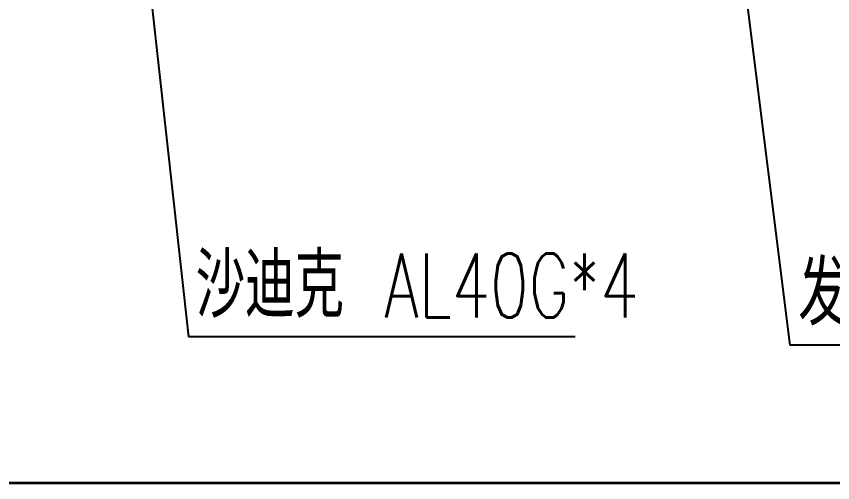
# Model space of a CAD drawing. Header units: millimetres. Extents: x 0 to 420, y 0 to 297.
# Drawn here: x 106.79 to 151.27, y 103.19 to 128.61 of the extents above; entities that cross this region are included whole.
import ezdxf

# ---------------------------------------------------------------- set-up
doc = ezdxf.new("R2010")
doc.units = ezdxf.units.MM
doc.layers.add('尺寸线层', color=150, linetype='Continuous')
doc.styles.add('SLDTEXTSTYLE0', font='TXT', dxfattribs={"width": 0.7, "bigfont": 'bigfont'})
doc.dimstyles.new('SLDDIMSTYLE1', dxfattribs={"dimtxt": 0.18, "dimasz": 1.016, "dimexe": 0, "dimexo": 0.0625, "dimgap": 0, "dimtad": 0, "dimtih": 1, "dimtoh": 1, "dimdec": 0, "dimrnd": 1e-09, "dimzin": 0, "dimdsep": 46, "dimtxsty": 'Standard', "dimblk1": 'DOT', "dimblk2": 'DOT', "dimsah": 1, "dimcen": 0.09, "dimadec": 0, "dimazin": 0, "dimtfac": 1.016, "dimtdec": 0, "dimtofl": 0, "dimtmove": 0, "dimatfit": 3, "dimldrblk": 'DOT', "dimfxl": 0, "dimfrac": 2, "dimtolj": 1, "dimtzin": 0, "dimarcsym": 0})
doc.dimstyles.new('SLDDIMSTYLE2', dxfattribs={"dimtxt": 0.18, "dimasz": 3.302, "dimexe": 0, "dimexo": 0.0625, "dimgap": 0, "dimtad": 0, "dimtih": 1, "dimtoh": 1, "dimdec": 0, "dimrnd": 1e-09, "dimzin": 0, "dimdsep": 46, "dimtxsty": 'Standard', "dimsah": 1, "dimcen": 0.09, "dimadec": 0, "dimazin": 0, "dimtfac": 3.302, "dimtdec": 0, "dimtofl": 0, "dimtmove": 0, "dimatfit": 3, "dimfxl": 0, "dimfrac": 2, "dimtolj": 1, "dimtzin": 0, "dimarcsym": 0})

# ---------------------------------------------------------------- blocks, each defined once
blk = doc.blocks.new('SW_NOTE_0_8')
at = {"layer": '尺寸线层', "color": 0}
blk.add_line((21.071, 0), (0, 0), dxfattribs=at)
at = {"layer": '尺寸线层', "color": 0, "insert": (0.395, 4.545), "char_height": 3.5, "attachment_point": 1, "style": 'SLDTEXTSTYLE0'}
blk.add_mtext('沙迪克 AL40G*4', dxfattribs=at)
blk = doc.blocks.new('_Dot')
at = {"color": 0, "linetype": 'ByBlock', "lineweight": -2}
blk.add_line((-0.5, 0), (-1, 0), dxfattribs=at)
at = {"color": 0, "linetype": 'ByBlock', "const_width": 0.5}
blk.add_lwpolyline([(-0.25, 0, 1), (0.25, 0, 1)], format="xyb", close=True, dxfattribs=at)
blk = doc.blocks.new('SW_NOTE_0_9')
at = {"layer": '尺寸线层', "color": 0}
blk.add_line((26.579, 0), (0, 0), dxfattribs=at)
at = {"layer": '尺寸线层', "color": 0, "insert": (0.456, 4.574), "char_height": 3.5, "attachment_point": 1, "style": 'SLDTEXTSTYLE0'}
blk.add_mtext('发那科M-20iA+地轨', dxfattribs=at)

msp = doc.modelspace()

# ---------------------------------------------------------------- linework, layer by layer
at = {"color": 7, "linetype": 'Continuous', "lineweight": 35}
msp.add_line((60.597, 103.1922), (370.597, 103.1922), dxfattribs=at)

# ---------------------------------------------------------------- block references
at = {"layer": '尺寸线层'}
for name, p in [('SW_NOTE_0_8', (116.1667, 111.1463)), ('SW_NOTE_0_9', (148.9331, 110.6927))]:
    msp.add_blockref(name, p, dxfattribs=at)

# ---------------------------------------------------------------- leaders
for points, dimstyle in [([(142.3644, 163.2306), (148.9331, 110.6927)], 'SLDDIMSTYLE2'), ([(112.9523, 140.3893), (116.1667, 111.1463)], 'SLDDIMSTYLE1')]:
    msp.add_leader(points, dimstyle=dimstyle, dxfattribs=at)

doc.saveas('drawing.dxf')
